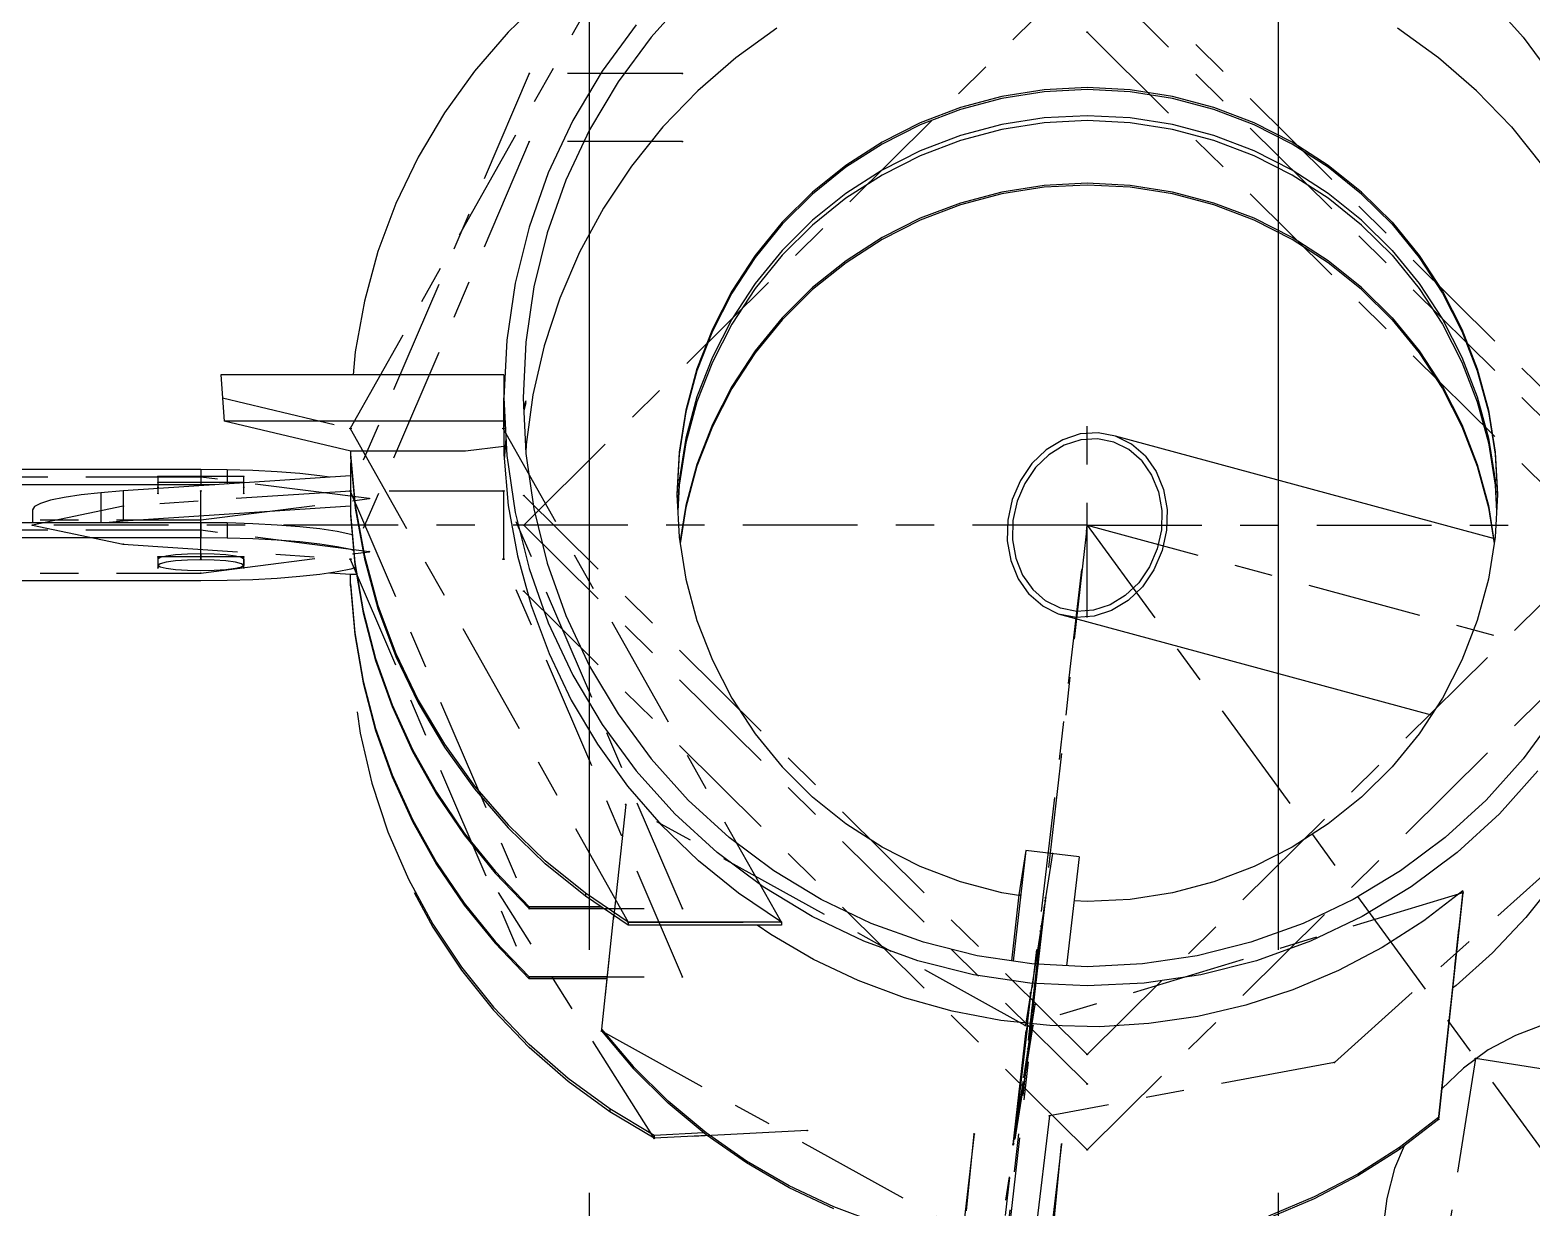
# Model space of a CAD drawing. Header units: millimetres. Extents: x 2368 to 8313, y 7493 to 11698.
# Drawn here: x 4135.97 to 4175.21, y 9139.28 to 9170.06 of the extents above; entities that cross this region are included whole.
import ezdxf

# ---------------------------------------------------------------- set-up
doc = ezdxf.new("R2010")
doc.units = ezdxf.units.MM
for name, pattern in [('CENTER', [50.8, 31.75, -6.35, 6.35, -6.35]), ('XKITLINE00', [0]), ('XKITLINE03', [6, 3, -1, 1, -1])]:
    doc.linetypes.add(name, pattern=pattern)

msp = doc.modelspace()

# ---------------------------------------------------------------- linework, layer by layer
at = {"color": 6, "linetype": 'CENTER'}
for p, q in [((4150.5882, 8739.6288), (4150.5882, 9217.681)), ((4168.5882, 8739.6288), (4168.5882, 9217.681))]:
    msp.add_line(p, q, dxfattribs=at)
at = {"color": 8, "linetype": 'XKITLINE03'}
for p, q in [((4151.5975, 9172.5403), (4144.3283, 9159.6459)), ((4163.5882, 9172.4941), (4178.3082, 9157.8938)), ((4148.8682, 9157.1224), (4163.5882, 9171.7227)), ((4163.5882, 9171.7227), (4178.3082, 9157.1224)), ((4163.5882, 9170.0002), (4178.3082, 9155.3998)), ((4149.0117, 9168.9237), (4144.3282, 9158.0131)), ((4153.0117, 9168.9237), (4149.0117, 9168.9237)), ((4149.0117, 9167.1423), (4144.3282, 9156.2317)), ((4153.0117, 9167.1423), (4149.0117, 9167.1423)), ((4140.994, 9160.447), (4144.3483, 9159.6459)), ((4148.3483, 9159.6459), (4148.3482, 9160.447)), ((4163.5882, 9154.7057), (4163.5882, 9160.447)), ((4144.3283, 9159.6459), (4151.5975, 9146.7516)), ((4155.5975, 9146.7516), (4148.3283, 9159.6459)), ((4140.4282, 9158.3766), (4126.2282, 9158.3766)), ((4141.5482, 9158.3957), (4139.3082, 9158.3957)), ((4139.3082, 9158.3957), (4139.3082, 9158.1106)), ((4144.8282, 9157.8167), (4140.4282, 9158.3766)), ((4141.5482, 9158.1106), (4141.5482, 9158.3957)), ((4144.3482, 9158.0131), (4138.3971, 9157.6191)), ((4141.5482, 9158.237), (4139.3082, 9158.237)), ((4139.3082, 9158.237), (4139.3082, 9157.9519)), ((4140.4282, 9156.2297), (4140.4282, 9158.0151)), ((4141.5482, 9157.9519), (4141.5482, 9158.237)), ((4144.3282, 9158.0131), (4149.0117, 9147.1025)), ((4148.3482, 9158.0131), (4144.3482, 9158.0131)), ((4153.0117, 9147.1025), (4148.3282, 9158.0131)), ((4148.3482, 9156.2317), (4148.3482, 9158.0131)), ((4163.5882, 9143.2934), (4148.8682, 9157.8938)), ((4178.3082, 9157.8938), (4163.5882, 9143.2934)), ((4138.3971, 9157.6191), (4136.0282, 9157.1224)), ((4140.4282, 9157.2569), (4144.8282, 9157.8167)), ((4163.5882, 9157.1224), (4057.5882, 9157.1225)), ((4126.2282, 9157.2569), (4140.4282, 9157.2569)), ((4136.0282, 9157.1224), (4138.3971, 9156.6258)), ((4163.5882, 9142.522), (4148.8682, 9157.1224)), ((4163.5882, 9157.1224), (4158.0574, 9108.1004)), ((4159.5678, 9123.1961), (4163.5882, 9157.1224)), ((4163.5882, 9157.1224), (4688.5882, 9157.1224)), ((4163.5882, 9157.1224), (4280.0879, 8997.1225)), ((4163.5882, 9157.1224), (4174.9673, 9154.0398)), ((4140.4282, 9156.988), (4126.2282, 9156.988)), ((4144.8282, 9156.4281), (4140.4282, 9156.988)), ((4138.3971, 9156.6258), (4144.3482, 9156.2317)), ((4140.4282, 9155.8682), (4144.8282, 9156.4281)), ((4141.5482, 9156.2929), (4139.3082, 9156.2929)), ((4139.3082, 9156.2929), (4139.3082, 9156.0079)), ((4141.5482, 9156.0079), (4141.5482, 9156.2929)), ((4144.3282, 9156.2317), (4149.0117, 9145.3211)), ((4153.0117, 9145.3211), (4148.3282, 9156.2317)), ((4126.2282, 9155.8683), (4140.4282, 9155.8682)), ((4163.5882, 9140.7995), (4148.8682, 9155.3998)), ((4178.3082, 9155.3998), (4163.5882, 9140.7995)), ((4151.5298, 9149.8248), (4150.8942, 9143.907)), ((4161.9718, 9144.0498), (4151.5298, 9149.8248)), ((4176.5506, 9148.9197), (4170.048, 9143.0859)), ((4162.6841, 9148.5411), (4162.5022, 9147.3842)), ((4152.2756, 9141.1028), (4148.2061, 9147.5256)), ((4173.406, 9147.5134), (4161.9718, 9144.0498)), ((4162.5022, 9147.3842), (4162.0492, 9143.4422)), ((4162.4913, 9147.3096), (4162.3868, 9146.6443)), ((4172.7705, 9141.5957), (4173.406, 9147.5134)), ((4149.0117, 9147.1025), (4153.0117, 9147.1025)), ((4151.5975, 9146.7516), (4155.5975, 9146.7516)), ((4162.3868, 9146.6443), (4161.9338, 9142.7024)), ((4162.3663, 9146.5144), (4162.115, 9144.915)), ((4149.0117, 9145.3211), (4153.0117, 9145.3211)), ((4161.6556, 9140.9379), (4162.1086, 9144.8798)), ((4162.115, 9144.915), (4161.6619, 9140.9731)), ((4162.1086, 9144.8798), (4161.979, 9144.0552)), ((4162.0492, 9143.4422), (4162.2311, 9144.5991)), ((4150.8942, 9143.907), (4161.3362, 9138.1321)), ((4162.1676, 9144.0472), (4161.4511, 9139.4887)), ((4161.4881, 9138.1343), (4162.1676, 9144.0472)), ((4161.9338, 9142.7024), (4162.0383, 9143.3676)), ((4170.048, 9143.0859), (4162.6005, 9141.6914)), ((4173.736, 9143.1855), (4172.4392, 9134.943)), ((4173.736, 9143.1855), (4172.4392, 9134.943)), ((4173.736, 9143.1855), (4172.4392, 9134.943)), ((4173.736, 9143.1855), (4172.4392, 9134.943)), ((4181.9785, 9141.8887), (4173.736, 9143.1855)), ((4181.9785, 9141.8887), (4173.736, 9143.1855)), ((4181.9785, 9141.8887), (4173.736, 9143.1855)), ((4181.9785, 9141.8887), (4173.736, 9143.1855)), ((4161.6619, 9140.9731), (4161.9133, 9142.5724)), ((4162.6005, 9141.6914), (4161.4387, 9131.9838)), ((4156.2703, 9141.306), (4152.2756, 9141.1028)), ((4160.6364, 9141.2168), (4159.8817, 9134.7795)), ((4160.4383, 9139.2092), (4160.6364, 9141.2168)), ((4162.9212, 9140.9527), (4162.1665, 9134.5154)), ((4162.7231, 9138.9451), (4162.9212, 9140.9527))]:
    msp.add_line(p, q, dxfattribs=at)
at = {"color": 8, "linetype": 'XKITLINE00'}
for p, q in [((4149.4294, 9170.94), (4148.461, 9170.0034)), ((4153.1654, 9170.9551), (4152.194, 9169.8746)), ((4174.0109, 9170.9551), (4174.9823, 9169.8746)), ((4151.8075, 9170.1944), (4150.9166, 9168.9833)), ((4155.479, 9170.1043), (4154.4104, 9169.3342)), ((4172.766, 9169.3342), (4171.6974, 9170.1043)), ((4148.461, 9170.0034), (4147.58, 9168.9854)), ((4152.194, 9169.8746), (4151.3323, 9168.7032)), ((4174.9823, 9169.8746), (4175.844, 9168.7032)), ((4154.4104, 9169.3342), (4153.4158, 9168.4723)), ((4173.7606, 9168.4723), (4172.766, 9169.3342)), ((4147.58, 9168.9854), (4146.7933, 9167.8941)), ((4150.9166, 9168.9833), (4150.1477, 9167.6899)), ((4151.3323, 9168.7032), (4150.5887, 9167.4523)), ((4162.4676, 9168.4938), (4161.3594, 9168.3197)), ((4163.5882, 9168.5521), (4162.4676, 9168.4938)), ((4163.5882, 9168.5012), (4162.4676, 9168.4429)), ((4164.7087, 9168.4938), (4163.5882, 9168.5521)), ((4164.7087, 9168.4429), (4163.5882, 9168.5012)), ((4165.817, 9168.3197), (4164.7087, 9168.4938)), ((4153.4158, 9168.4723), (4152.503, 9167.5254)), ((4161.3594, 9168.3197), (4160.2755, 9168.0317)), ((4161.3594, 9168.2688), (4160.2755, 9167.9808)), ((4162.4676, 9168.4429), (4161.3594, 9168.2688)), ((4165.817, 9168.2688), (4164.7087, 9168.4429)), ((4166.9009, 9168.0317), (4165.817, 9168.3197)), ((4166.9009, 9167.9808), (4165.817, 9168.2688)), ((4173.7606, 9168.4723), (4174.6734, 9167.5254)), ((4146.7933, 9167.8941), (4146.1072, 9166.7379)), ((4160.2755, 9168.0317), (4159.228, 9167.6328)), ((4160.2755, 9167.9808), (4159.228, 9167.5819)), ((4162.4677, 9167.7606), (4161.3594, 9167.5865)), ((4163.5882, 9167.8189), (4162.4677, 9167.7606)), ((4164.7087, 9167.7606), (4163.5882, 9167.8189)), ((4165.817, 9167.5865), (4164.7087, 9167.7606)), ((4167.9484, 9167.6328), (4166.9009, 9168.0317)), ((4167.9484, 9167.5819), (4166.9009, 9167.9808)), ((4150.1477, 9167.6899), (4149.5083, 9166.3269)), ((4150.5887, 9167.4523), (4149.9702, 9166.134)), ((4152.503, 9167.5254), (4151.6795, 9166.5011)), ((4159.228, 9167.6328), (4158.2282, 9167.1276)), ((4159.228, 9167.5819), (4158.2282, 9167.0767)), ((4161.3594, 9167.5865), (4160.2755, 9167.2985)), ((4161.3594, 9167.4593), (4160.2755, 9167.1712)), ((4162.4677, 9167.6334), (4161.3594, 9167.4593)), ((4163.5882, 9167.6916), (4162.4677, 9167.6334)), ((4164.7087, 9167.6334), (4163.5882, 9167.6916)), ((4165.817, 9167.4593), (4164.7087, 9167.6334)), ((4166.9009, 9167.2985), (4165.817, 9167.5865)), ((4166.9009, 9167.1712), (4165.817, 9167.4593)), ((4168.9482, 9167.1276), (4167.9484, 9167.6328)), ((4168.9482, 9167.0767), (4167.9484, 9167.5819)), ((4174.6734, 9167.5254), (4175.4969, 9166.5011)), ((4158.2282, 9167.1276), (4157.2871, 9166.5214)), ((4158.2282, 9167.0767), (4157.2871, 9166.4705)), ((4160.2755, 9167.2985), (4159.228, 9166.8996)), ((4160.2755, 9167.1712), (4159.228, 9166.7724)), ((4167.9484, 9166.8996), (4166.9009, 9167.2985)), ((4167.9484, 9166.7724), (4166.9009, 9167.1712)), ((4169.8893, 9166.5214), (4168.9482, 9167.1276)), ((4169.8893, 9166.4705), (4168.9482, 9167.0767)), ((4146.1072, 9166.7379), (4145.527, 9165.5261)), ((4157.2871, 9166.5214), (4156.4151, 9165.821)), ((4159.228, 9166.8996), (4158.2282, 9166.3943)), ((4159.228, 9166.7724), (4158.2282, 9166.2671)), ((4168.9482, 9166.3943), (4167.9484, 9166.8996)), ((4168.9482, 9166.2671), (4167.9484, 9166.7724)), ((4170.7613, 9165.821), (4169.8893, 9166.5214)), ((4149.5083, 9166.3269), (4149.0044, 9164.9072)), ((4149.9702, 9166.134), (4149.4829, 9164.7608)), ((4151.6795, 9166.5011), (4150.9518, 9165.4077)), ((4157.2871, 9166.4705), (4156.4151, 9165.7701)), ((4158.2282, 9166.3943), (4157.2871, 9165.7882)), ((4158.2282, 9166.2671), (4157.2871, 9165.6609)), ((4169.8893, 9165.7882), (4168.9482, 9166.3943)), ((4169.8893, 9165.6609), (4168.9482, 9166.2671)), ((4170.7613, 9165.7701), (4169.8893, 9166.4705)), ((4156.4151, 9165.821), (4155.6217, 9165.034)), ((4156.4151, 9165.7701), (4155.6217, 9164.9831)), ((4157.2871, 9165.7882), (4156.4151, 9165.0878)), ((4161.3594, 9165.8258), (4160.2755, 9165.5377)), ((4161.3594, 9165.7749), (4160.2755, 9165.4868)), ((4162.4677, 9165.9999), (4161.3594, 9165.8258)), ((4162.4677, 9165.949), (4161.3594, 9165.7749)), ((4163.5882, 9166.0581), (4162.4677, 9165.9999)), ((4163.5882, 9166.0072), (4162.4677, 9165.949)), ((4164.7088, 9165.9999), (4163.5882, 9166.0581)), ((4164.7088, 9165.949), (4163.5882, 9166.0072)), ((4165.817, 9165.8258), (4164.7088, 9165.9999)), ((4165.817, 9165.7749), (4164.7088, 9165.949)), ((4166.9009, 9165.5377), (4165.817, 9165.8258)), ((4166.9009, 9165.4868), (4165.817, 9165.7749)), ((4170.7613, 9165.0878), (4169.8893, 9165.7882)), ((4171.5547, 9165.034), (4170.7613, 9165.821)), ((4171.5547, 9164.9831), (4170.7613, 9165.7701)), ((4145.527, 9165.5261), (4145.0572, 9164.268)), ((4150.9518, 9165.4077), (4150.3259, 9164.2541)), ((4157.2871, 9165.6609), (4156.4151, 9164.9605)), ((4160.2755, 9165.5377), (4159.228, 9165.1389)), ((4160.2755, 9165.4868), (4159.228, 9165.088)), ((4167.9484, 9165.1389), (4166.9009, 9165.5377)), ((4167.9484, 9165.088), (4166.9009, 9165.4868)), ((4170.7613, 9164.9605), (4169.8893, 9165.6609)), ((4155.6217, 9165.034), (4154.9155, 9164.1691)), ((4155.6217, 9164.9831), (4154.9155, 9164.1182)), ((4156.4151, 9165.0878), (4155.6217, 9164.3008)), ((4156.4151, 9164.9605), (4155.6217, 9164.1735)), ((4159.228, 9165.1389), (4158.2282, 9164.6336)), ((4159.228, 9165.088), (4158.2282, 9164.5827)), ((4168.9482, 9164.6336), (4167.9484, 9165.1389)), ((4168.9482, 9164.5827), (4167.9484, 9165.088)), ((4171.5547, 9164.3008), (4170.7613, 9165.0878)), ((4171.5547, 9164.1735), (4170.7613, 9164.9605)), ((4171.5547, 9165.034), (4172.2609, 9164.1691)), ((4171.5547, 9164.9831), (4172.2609, 9164.1182)), ((4149.0044, 9164.9072), (4148.641, 9163.4445)), ((4149.4829, 9164.7608), (4149.1314, 9163.3462)), ((4158.2282, 9164.6336), (4157.2872, 9164.0274)), ((4158.2282, 9164.5827), (4157.2872, 9163.9765)), ((4169.8893, 9164.0274), (4168.9482, 9164.6336)), ((4169.8893, 9163.9765), (4168.9482, 9164.5827)), ((4145.0572, 9164.268), (4144.7017, 9162.9736)), ((4150.3259, 9164.2541), (4149.8068, 9163.0494)), ((4154.9155, 9164.1691), (4154.3044, 9163.2357)), ((4155.6217, 9164.3008), (4154.9155, 9163.4358)), ((4155.6217, 9164.1735), (4154.9155, 9163.3086)), ((4171.5547, 9164.3008), (4172.2609, 9163.4358)), ((4171.5547, 9164.1735), (4172.2609, 9163.3086)), ((4172.2609, 9164.1691), (4172.872, 9163.2357)), ((4154.9155, 9164.1182), (4154.3044, 9163.1848)), ((4157.2872, 9164.0274), (4156.4151, 9163.327)), ((4157.2872, 9163.9765), (4156.4151, 9163.2761)), ((4170.7613, 9163.327), (4169.8893, 9164.0274)), ((4170.7613, 9163.2761), (4169.8893, 9163.9765)), ((4172.2609, 9164.1182), (4172.872, 9163.1848)), ((4148.641, 9163.4445), (4148.4216, 9161.953)), ((4154.9155, 9163.4358), (4154.3044, 9162.5024)), ((4172.2609, 9163.4358), (4172.872, 9162.5024)), ((4149.1314, 9163.3462), (4148.9192, 9161.9036)), ((4149.8068, 9163.0494), (4149.3987, 9161.8035)), ((4154.3044, 9163.2357), (4153.795, 9162.244)), ((4154.3044, 9163.1848), (4153.795, 9162.1931)), ((4154.9155, 9163.3086), (4154.3044, 9162.3752)), ((4156.4151, 9163.327), (4155.6217, 9162.5401)), ((4156.4151, 9163.2761), (4155.6217, 9162.4892)), ((4171.5547, 9162.5401), (4170.7613, 9163.327)), ((4171.5547, 9162.4892), (4170.7613, 9163.2761)), ((4172.2609, 9163.3086), (4172.872, 9162.3752)), ((4172.872, 9163.2357), (4173.3814, 9162.244)), ((4172.872, 9163.1848), (4173.3814, 9162.1931)), ((4144.7017, 9162.9736), (4144.4631, 9161.653)), ((4153.795, 9162.244), (4153.3929, 9161.205)), ((4154.3044, 9162.5024), (4153.795, 9161.5108)), ((4154.3044, 9162.3752), (4153.795, 9161.3835)), ((4155.6217, 9162.5401), (4154.9155, 9161.6751)), ((4155.6217, 9162.4892), (4154.9155, 9161.6242)), ((4171.5547, 9162.5401), (4172.2609, 9161.6751)), ((4171.5547, 9162.4892), (4172.2609, 9161.6242)), ((4172.872, 9162.5024), (4173.3814, 9161.5108)), ((4172.872, 9162.3752), (4173.3814, 9161.3835)), ((4173.3814, 9162.244), (4173.7835, 9161.205)), ((4148.4216, 9161.953), (4148.3482, 9160.447)), ((4148.9192, 9161.9036), (4148.8482, 9160.447)), ((4153.795, 9162.1931), (4153.3929, 9161.1541)), ((4173.3814, 9162.1931), (4173.7835, 9161.1541)), ((4144.4631, 9161.653), (4144.4092, 9161.0519)), ((4149.3987, 9161.8035), (4149.1047, 9160.5262)), ((4153.795, 9161.5108), (4153.3929, 9160.4717)), ((4154.9155, 9161.6751), (4154.3044, 9160.7417)), ((4154.9155, 9161.6242), (4154.3044, 9160.6908)), ((4172.2609, 9161.6751), (4172.872, 9160.7417)), ((4172.2609, 9161.6242), (4172.872, 9160.6908)), ((4173.3814, 9161.5108), (4173.7835, 9160.4717)), ((4140.953, 9161.0519), (4141.035, 9159.8421)), ((4148.3482, 9161.0519), (4140.953, 9161.0519)), ((4148.3482, 9161.0519), (4148.3482, 9159.8421)), ((4153.3929, 9161.205), (4153.1024, 9160.1299)), ((4153.3929, 9161.1541), (4153.1024, 9160.079)), ((4153.795, 9161.3835), (4153.3929, 9160.3445)), ((4173.3814, 9161.3835), (4173.7835, 9160.3445)), ((4173.7835, 9161.205), (4174.0739, 9160.1299)), ((4173.7835, 9161.1541), (4174.0739, 9160.079)), ((4154.3044, 9160.7417), (4153.795, 9159.7501)), ((4154.3044, 9160.6908), (4153.795, 9159.6992)), ((4172.872, 9160.7417), (4173.3814, 9159.7501)), ((4172.872, 9160.6908), (4173.3814, 9159.6992)), ((4148.3482, 9160.447), (4148.4216, 9158.941)), ((4148.3506, 9160.3979), (4148.3482, 9160.372)), ((4148.353, 9160.3484), (4148.3482, 9160.2956)), ((4148.8482, 9160.447), (4148.9192, 9158.9904)), ((4148.9192, 9160.3678), (4148.8626, 9160.1517)), ((4148.9192, 9160.3169), (4148.8647, 9160.1088)), ((4149.1047, 9160.5262), (4148.9275, 9159.228)), ((4153.3929, 9160.4717), (4153.1025, 9159.3967)), ((4153.3929, 9160.3445), (4153.1025, 9159.2695)), ((4173.7835, 9160.4717), (4174.0739, 9159.3967)), ((4173.7835, 9160.3445), (4174.0739, 9159.2695)), ((4153.1024, 9160.1299), (4152.9269, 9159.0307)), ((4153.1024, 9160.079), (4152.9269, 9158.9798)), ((4174.0739, 9160.1299), (4174.2495, 9159.0307)), ((4174.0739, 9160.079), (4174.2495, 9158.9798)), ((4144.3483, 9159.0508), (4141.035, 9159.8421)), ((4148.3482, 9159.8421), (4141.035, 9159.8421)), ((4148.3482, 9159.8421), (4148.3483, 9159.178)), ((4153.795, 9159.7501), (4153.3929, 9158.711)), ((4153.795, 9159.6992), (4153.3929, 9158.6601)), ((4163.4089, 9159.5043), (4162.9487, 9159.354)), ((4163.878, 9159.5351), (4163.4089, 9159.5043)), ((4164.3327, 9159.445), (4163.878, 9159.5351)), ((4173.3814, 9159.7501), (4173.7835, 9158.711)), ((4173.3814, 9159.6992), (4173.7835, 9158.6601)), ((4148.3483, 9159.178), (4147.3483, 9159.0508)), ((4148.3433, 9159.1774), (4148.3433, 9158.9751)), ((4148.3482, 9159.178), (4148.3482, 9158.9205)), ((4148.4, 9159.3836), (4148.3544, 9158.8512)), ((4148.4016, 9159.3511), (4148.3566, 9158.8263)), ((4148.9275, 9159.228), (4148.9179, 9159.0165)), ((4153.1025, 9159.3967), (4152.9269, 9158.2974)), ((4153.1025, 9159.2695), (4152.9269, 9158.1702)), ((4162.5206, 9159.0918), (4162.146, 9158.7308)), ((4162.9487, 9159.354), (4162.5206, 9159.0918)), ((4162.9906, 9159.2076), (4162.5906, 9158.9626)), ((4163.4206, 9159.3481), (4162.9906, 9159.2076)), ((4163.859, 9159.3769), (4163.4206, 9159.3481)), ((4164.2838, 9159.2927), (4163.859, 9159.3769)), ((4164.6738, 9159.0996), (4164.2838, 9159.2927)), ((4174.204, 9156.7708), (4164.3327, 9159.445)), ((4164.7499, 9159.2384), (4164.3327, 9159.445)), ((4165.0093, 9158.8074), (4164.6738, 9159.0996)), ((4165.109, 9158.9257), (4164.7499, 9159.2384)), ((4174.0739, 9159.3967), (4174.2495, 9158.2974)), ((4174.0739, 9159.2695), (4174.2495, 9158.1702)), ((4144.3511, 9158.8122), (4144.3419, 9158.7051)), ((4144.3419, 9158.7051), (4144.3419, 9157.4229)), ((4144.3433, 9159.052), (4144.3433, 9158.9751)), ((4144.3433, 9158.9751), (4144.3433, 9158.8988)), ((4144.3433, 9158.9751), (4144.4631, 9157.6388)), ((4144.3433, 9158.8988), (4144.4631, 9157.5625)), ((4147.3483, 9159.0508), (4144.3483, 9159.0508)), ((4148.3433, 9158.9751), (4148.4631, 9157.6388)), ((4148.4216, 9158.941), (4148.641, 9157.4494)), ((4148.9192, 9158.9904), (4149.1314, 9157.5478)), ((4152.9269, 9159.0307), (4152.8682, 9157.9192)), ((4152.9269, 9158.9798), (4152.8695, 9157.8938)), ((4153.3929, 9158.711), (4153.1025, 9157.636)), ((4162.146, 9158.7308), (4161.8438, 9158.2892)), ((4162.5906, 9158.9626), (4162.2406, 9158.6253)), ((4165.0093, 9158.8074), (4165.2735, 9158.4308)), ((4165.109, 9158.9257), (4165.3918, 9158.5226)), ((4173.7835, 9158.711), (4174.074, 9157.636)), ((4174.2495, 9159.0307), (4174.3082, 9157.9192)), ((4174.2495, 9158.9798), (4174.3068, 9157.8938)), ((4140.4282, 9158.575), (4134.2282, 9158.575)), ((4144.3419, 9158.4094), (4138.3971, 9158.0158)), ((4140.4282, 9158.575), (4140.4282, 9158.1782)), ((4141.1165, 9158.5681), (4140.4282, 9158.575)), ((4141.1165, 9158.5681), (4141.1165, 9158.1959)), ((4141.7879, 9158.5476), (4141.1165, 9158.5681)), ((4142.4258, 9158.5139), (4141.7879, 9158.5476)), ((4143.0145, 9158.468), (4142.4258, 9158.5139)), ((4143.5395, 9158.411), (4143.0145, 9158.468)), ((4143.7935, 9158.3731), (4143.5395, 9158.411)), ((4152.9269, 9158.2974), (4152.8876, 9157.5526)), ((4152.9269, 9158.2974), (4152.9269, 9158.1702)), ((4153.3929, 9158.6601), (4153.1025, 9157.5851)), ((4161.8438, 9158.2892), (4161.629, 9157.7891)), ((4162.2406, 9158.6253), (4161.9582, 9158.2127)), ((4165.2735, 9158.4308), (4165.4532, 9157.9885)), ((4165.3918, 9158.5226), (4165.5841, 9158.0492)), ((4173.7835, 9158.6601), (4174.074, 9157.5851)), ((4174.2495, 9158.2974), (4174.2495, 9158.1702)), ((4174.2495, 9158.2974), (4174.2888, 9157.5527)), ((4140.4282, 9158.1782), (4126.2282, 9158.1782)), ((4137.2979, 9157.9126), (4136.8559, 9157.846)), ((4137.8158, 9157.9697), (4137.2979, 9157.9126)), ((4138.3971, 9158.0158), (4137.8158, 9157.9697)), ((4137.8158, 9157.9697), (4137.8158, 9157.1864)), ((4138.3971, 9158.0158), (4138.3971, 9157.2223)), ((4140.7945, 9158.1746), (4140.4282, 9158.1782)), ((4152.8682, 9157.9192), (4152.9269, 9156.8078)), ((4152.9269, 9158.1702), (4152.8909, 9157.4889)), ((4161.9582, 9158.2127), (4161.7575, 9157.7454)), ((4165.4532, 9157.9885), (4165.5394, 9157.5027)), ((4165.5841, 9158.0492), (4165.6764, 9157.5294)), ((4174.2495, 9158.1702), (4174.2855, 9157.4891)), ((4174.3082, 9157.9192), (4174.2495, 9156.8078)), ((4136.0815, 9157.6061), (4136.0282, 9157.5192)), ((4136.0282, 9157.5192), (4136.0282, 9157.1864)), ((4136.2402, 9157.6909), (4136.0815, 9157.6061)), ((4136.5004, 9157.7715), (4136.2402, 9157.6909)), ((4136.8559, 9157.846), (4136.5004, 9157.7715)), ((4144.3419, 9157.6159), (4138.3971, 9157.2223)), ((4144.4631, 9157.6388), (4144.7017, 9156.3183)), ((4144.4631, 9157.5625), (4144.7017, 9156.2419)), ((4148.4631, 9157.6388), (4148.7017, 9156.3183)), ((4149.1314, 9157.5478), (4149.4829, 9156.1331)), ((4153.1025, 9157.636), (4152.9486, 9156.6722)), ((4153.1025, 9157.5851), (4152.9526, 9156.6467)), ((4161.629, 9157.7891), (4161.5124, 9157.2556)), ((4161.7575, 9157.7454), (4161.6486, 9157.2468)), ((4165.5394, 9157.5027), (4165.5278, 9156.9979)), ((4165.6764, 9157.5294), (4165.6639, 9156.9892)), ((4174.074, 9157.636), (4174.2278, 9156.6723)), ((4174.074, 9157.5851), (4174.2238, 9156.6469)), ((4140.4282, 9157.1863), (4126.2282, 9157.1864)), ((4138.3971, 9157.2223), (4137.944, 9157.1864)), ((4140.4282, 9157.1863), (4140.4282, 9156.7896)), ((4141.1165, 9157.1795), (4140.4282, 9157.1863)), ((4141.1165, 9157.1795), (4141.1165, 9156.7827)), ((4141.7879, 9157.1589), (4141.1165, 9157.1795)), ((4142.4258, 9157.1253), (4141.7879, 9157.1589)), ((4143.0144, 9157.0794), (4142.4258, 9157.1253)), ((4144.3419, 9157.4229), (4144.3419, 9157.372)), ((4144.3419, 9157.4229), (4144.4513, 9156.1453)), ((4144.3419, 9157.372), (4144.4513, 9156.0944)), ((4148.641, 9157.4494), (4149.0044, 9155.9868)), ((4161.5124, 9157.2556), (4161.5, 9156.7153)), ((4161.6486, 9157.2468), (4161.6369, 9156.742)), ((4140.4282, 9156.7896), (4134.2282, 9156.7896)), ((4141.1165, 9156.7827), (4140.4282, 9156.7896)), ((4141.7879, 9156.7622), (4141.1165, 9156.7827)), ((4142.4258, 9156.7286), (4141.7879, 9156.7622)), ((4143.0144, 9156.6827), (4142.4258, 9156.7286)), ((4143.5395, 9157.0224), (4143.0144, 9157.0794)), ((4143.9879, 9156.9556), (4143.5395, 9157.0224)), ((4144.3486, 9156.8807), (4143.9879, 9156.9556)), ((4144.3849, 9156.8695), (4144.3486, 9156.8807)), ((4152.9269, 9156.8078), (4153.1024, 9155.7085)), ((4161.5, 9156.7153), (4161.5923, 9156.1955)), ((4161.6369, 9156.742), (4161.7231, 9156.2563)), ((4165.5278, 9156.9979), (4165.4189, 9156.4994)), ((4165.6639, 9156.9892), (4165.5474, 9156.4557)), ((4174.2495, 9156.8078), (4174.0739, 9155.7085)), ((4139.5221, 9156.3135), (4139.363, 9156.2738)), ((4139.7699, 9156.345), (4139.5221, 9156.3135)), ((4140.0821, 9156.3653), (4139.7699, 9156.345)), ((4140.4282, 9156.3722), (4140.0821, 9156.3653)), ((4140.7743, 9156.3653), (4140.4282, 9156.3722)), ((4140.4282, 9156.3722), (4140.4282, 9156.2135)), ((4141.0865, 9156.345), (4140.7743, 9156.3653)), ((4141.3343, 9156.3135), (4141.0865, 9156.345)), ((4141.4934, 9156.2738), (4141.3343, 9156.3135)), ((4143.5395, 9156.6256), (4143.0144, 9156.6827)), ((4143.9879, 9156.5588), (4143.5395, 9156.6256)), ((4144.3486, 9156.4839), (4143.9879, 9156.5588)), ((4144.4198, 9156.462), (4144.3486, 9156.4839)), ((4144.7017, 9156.3183), (4145.0573, 9155.0239)), ((4148.7017, 9156.3183), (4149.0573, 9155.0239)), ((4165.4189, 9156.4994), (4165.2182, 9156.0321)), ((4165.5474, 9156.4557), (4165.3326, 9155.9555)), ((4139.363, 9156.2738), (4139.3082, 9156.2297)), ((4139.3082, 9156.2297), (4139.3082, 9156.071)), ((4139.363, 9156.1151), (4139.3082, 9156.071)), ((4139.363, 9156.027), (4139.3082, 9156.071)), ((4139.5221, 9156.1548), (4139.363, 9156.1151)), ((4139.5221, 9155.9873), (4139.363, 9156.027)), ((4139.7699, 9156.1863), (4139.5221, 9156.1548)), ((4139.7699, 9155.9557), (4139.5221, 9155.9873)), ((4140.0821, 9156.2066), (4139.7699, 9156.1863)), ((4140.0821, 9155.9355), (4139.7699, 9155.9557)), ((4140.4282, 9156.2135), (4140.0821, 9156.2066)), ((4140.4282, 9155.9285), (4140.0821, 9155.9355)), ((4140.7743, 9156.2066), (4140.4282, 9156.2135)), ((4140.7743, 9155.9355), (4140.4282, 9155.9285)), ((4141.0865, 9156.1863), (4140.7743, 9156.2066)), ((4141.0865, 9155.9557), (4140.7743, 9155.9355)), ((4141.3343, 9156.1548), (4141.0865, 9156.1863)), ((4141.3343, 9155.9873), (4141.0865, 9155.9557)), ((4141.4934, 9156.1151), (4141.3343, 9156.1548)), ((4141.4934, 9156.027), (4141.3343, 9155.9873)), ((4141.5482, 9156.2297), (4141.4934, 9156.2738)), ((4141.5482, 9156.071), (4141.4934, 9156.1151)), ((4141.5482, 9156.071), (4141.4934, 9156.027)), ((4141.5482, 9156.2297), (4141.5482, 9156.071)), ((4144.3486, 9155.9756), (4143.9879, 9155.9006)), ((4144.4656, 9156.0115), (4144.3486, 9155.9756)), ((4144.4513, 9156.1453), (4144.6693, 9154.8814)), ((4144.4513, 9156.0944), (4144.6693, 9154.8305)), ((4144.7017, 9156.2419), (4145.0573, 9154.9475)), ((4149.0044, 9155.9868), (4149.5083, 9154.5671)), ((4149.4829, 9156.1331), (4149.9702, 9154.76)), ((4161.5923, 9156.1955), (4161.7846, 9155.7222)), ((4161.7231, 9156.2563), (4161.9029, 9155.814)), ((4165.2182, 9156.0321), (4164.9358, 9155.6194)), ((4165.3326, 9155.9555), (4165.0304, 9155.5139)), ((4140.4282, 9155.6699), (4134.5282, 9155.6699)), ((4141.1165, 9155.6768), (4140.4282, 9155.6699)), ((4141.7879, 9155.6973), (4141.1165, 9155.6768)), ((4142.4258, 9155.7309), (4141.7879, 9155.6973)), ((4143.0145, 9155.7768), (4142.4258, 9155.7309)), ((4143.5395, 9155.8338), (4143.0145, 9155.7768)), ((4143.9879, 9155.9006), (4143.5395, 9155.8338)), ((4144.3482, 9155.835), (4143.7935, 9155.8717)), ((4144.3419, 9155.5397), (4144.3419, 9155.8354)), ((4144.3419, 9155.5906), (4144.4513, 9154.313)), ((4144.3419, 9155.5397), (4144.4513, 9154.2621)), ((4144.4961, 9155.835), (4144.3482, 9155.835)), ((4153.1024, 9155.7085), (4153.3929, 9154.6335)), ((4161.7846, 9155.7222), (4162.0674, 9155.3191)), ((4161.9029, 9155.814), (4162.1671, 9155.4373)), ((4164.9358, 9155.6194), (4164.5858, 9155.2821)), ((4174.0739, 9155.7085), (4173.7835, 9154.6335)), ((4162.4264, 9155.0064), (4162.0674, 9155.3191)), ((4162.5026, 9155.1451), (4162.1671, 9155.4373)), ((4162.8925, 9154.9521), (4162.5026, 9155.1451)), ((4164.5858, 9155.2821), (4164.1857, 9155.0371)), ((4164.6558, 9155.153), (4164.2277, 9154.8908)), ((4165.0304, 9155.5139), (4164.6558, 9155.153)), ((4144.6693, 9154.8814), (4144.9945, 9153.6404)), ((4144.6693, 9154.8305), (4144.9945, 9153.5895)), ((4145.0573, 9155.0239), (4145.527, 9153.7658)), ((4145.0573, 9154.9475), (4145.527, 9153.6894)), ((4149.0573, 9155.0239), (4149.527, 9153.7658)), ((4149.9702, 9154.76), (4150.5887, 9153.4416)), ((4162.8437, 9154.7998), (4162.4264, 9155.0064)), ((4172.583, 9152.1614), (4162.8437, 9154.7998)), ((4163.2984, 9154.7096), (4162.8437, 9154.7998)), ((4163.3174, 9154.8678), (4162.8925, 9154.9521)), ((4163.7558, 9154.8967), (4163.3174, 9154.8678)), ((4164.1857, 9155.0371), (4163.7558, 9154.8967)), ((4164.2277, 9154.8908), (4163.7675, 9154.7405)), ((4149.5083, 9154.5671), (4150.1477, 9153.204)), ((4153.3929, 9154.6335), (4153.795, 9153.5944)), ((4163.7675, 9154.7405), (4163.2984, 9154.7096)), ((4173.7835, 9154.6335), (4173.3814, 9153.5944)), ((4144.4513, 9154.313), (4144.6694, 9153.0491)), ((4144.4513, 9154.2621), (4144.6694, 9152.9982)), ((4144.9945, 9153.6404), (4145.4243, 9152.4312)), ((4144.9945, 9153.5895), (4145.4243, 9152.3803)), ((4145.527, 9153.7658), (4146.1072, 9152.5539)), ((4145.527, 9153.6894), (4146.1072, 9152.4776)), ((4149.527, 9153.7658), (4150.1072, 9152.5539)), ((4153.795, 9153.5944), (4154.3044, 9152.6028)), ((4173.3814, 9153.5944), (4172.872, 9152.6028)), ((4150.1477, 9153.204), (4150.9166, 9151.9107)), ((4150.5887, 9153.4416), (4151.3323, 9152.1908)), ((4144.6694, 9153.0491), (4144.9945, 9151.8081)), ((4144.6694, 9152.9982), (4144.9945, 9151.7572)), ((4145.4243, 9152.4312), (4145.9558, 9151.2623)), ((4146.1072, 9152.5539), (4146.7934, 9151.3978)), ((4146.1072, 9152.4776), (4146.7934, 9151.3214)), ((4150.1072, 9152.5539), (4150.7934, 9151.3978)), ((4154.3044, 9152.6028), (4154.9155, 9151.6694)), ((4172.872, 9152.6028), (4172.2609, 9151.6694)), ((4144.5103, 9152.241), (4144.5885, 9151.6898)), ((4145.4243, 9152.3803), (4145.9558, 9151.2114)), ((4151.3323, 9152.1908), (4152.194, 9151.0194)), ((4175.844, 9152.1908), (4174.9823, 9151.0194)), ((4144.5885, 9151.6898), (4144.895, 9150.3831)), ((4144.9945, 9151.8081), (4145.4243, 9150.5989)), ((4144.9945, 9151.7572), (4145.4243, 9150.548)), ((4150.9166, 9151.9107), (4151.8075, 9150.6996)), ((4154.9155, 9151.6694), (4155.6217, 9150.8044)), ((4172.2609, 9151.6694), (4171.5547, 9150.8044)), ((4145.9558, 9151.2623), (4146.5851, 9150.1423)), ((4145.9558, 9151.2114), (4146.5851, 9150.0914)), ((4146.7934, 9151.3978), (4147.58, 9150.3064)), ((4146.7934, 9151.3214), (4147.58, 9150.2301)), ((4150.7934, 9151.3978), (4151.58, 9150.3064)), ((4152.194, 9151.0194), (4153.1654, 9149.9388)), ((4174.9823, 9151.0194), (4174.0109, 9149.9388)), ((4145.4243, 9150.5989), (4145.9558, 9149.43)), ((4145.4243, 9150.548), (4145.9558, 9149.3791)), ((4151.8075, 9150.6996), (4152.8119, 9149.5824)), ((4156.4151, 9150.0175), (4155.6217, 9150.8044)), ((4171.5547, 9150.8044), (4170.7613, 9150.0175)), ((4175.3689, 9150.6996), (4174.3645, 9149.5824)), ((4144.895, 9150.3831), (4145.3169, 9149.1085)), ((4146.5851, 9150.1423), (4147.3078, 9149.0791)), ((4146.5851, 9150.0914), (4147.3078, 9149.0282)), ((4147.58, 9150.3064), (4148.461, 9149.2884)), ((4147.58, 9150.2301), (4148.461, 9149.2121)), ((4151.58, 9150.3064), (4152.461, 9149.2885)), ((4154.2372, 9148.9594), (4153.1654, 9149.9388)), ((4157.2871, 9149.3171), (4156.4151, 9150.0175)), ((4170.7613, 9150.0175), (4169.8892, 9149.3171)), ((4174.0109, 9149.9388), (4172.9391, 9148.9594)), ((4145.9558, 9149.43), (4146.5852, 9148.31)), ((4145.9558, 9149.3791), (4146.5852, 9148.2591)), ((4149.4295, 9148.3519), (4148.461, 9149.2884)), ((4153.4295, 9148.3519), (4152.461, 9149.2885)), ((4153.92, 9148.5698), (4152.8119, 9149.5824)), ((4158.2282, 9148.7109), (4157.2871, 9149.3171)), ((4169.8892, 9149.3171), (4168.9482, 9148.7109)), ((4174.3645, 9149.5824), (4173.2563, 9148.5698)), ((4145.3169, 9149.1085), (4145.851, 9147.8759)), ((4147.3078, 9149.0791), (4148.1186, 9148.0804)), ((4147.3078, 9149.0282), (4148.1186, 9148.0295)), ((4149.4295, 9148.2755), (4148.461, 9149.2121)), ((4155.3991, 9148.0907), (4154.2372, 9148.9594)), ((4172.9391, 9148.9594), (4171.7773, 9148.0907)), ((4155.1213, 9147.6715), (4153.92, 9148.5698)), ((4159.228, 9148.2056), (4158.2282, 9148.7109)), ((4161.9887, 9148.6215), (4161.6565, 9145.7306)), ((4161.9887, 9148.6215), (4161.8069, 9147.4646)), ((4163.3794, 9148.4607), (4161.9887, 9148.6215)), ((4168.9482, 9148.7109), (4167.9484, 9148.2056)), ((4173.2563, 9148.5698), (4172.0551, 9147.6715)), ((4146.5852, 9148.31), (4147.3078, 9147.2468)), ((4146.5852, 9148.2591), (4147.3078, 9147.1959)), ((4148.1186, 9148.0804), (4148.1186, 9148.0295)), ((4148.1186, 9148.0804), (4149.0117, 9147.1534)), ((4150.4777, 9147.504), (4149.4295, 9148.3519)), ((4150.4777, 9147.4277), (4149.4295, 9148.2755)), ((4154.4777, 9147.504), (4153.4295, 9148.3519)), ((4156.6398, 9147.3409), (4155.3991, 9148.0907)), ((4160.2755, 9147.8068), (4159.228, 9148.2056)), ((4163.3794, 9148.4607), (4163.0521, 9145.6127)), ((4167.9484, 9148.2056), (4166.9009, 9147.8068)), ((4171.7773, 9148.0907), (4170.5366, 9147.3409)), ((4145.851, 9147.8759), (4146.493, 9146.6951)), ((4148.1186, 9148.0295), (4149.0117, 9147.1025)), ((4161.3594, 9147.5187), (4160.2755, 9147.8068)), ((4166.9009, 9147.8068), (4165.817, 9147.5187)), ((4175.8453, 9147.863), (4175.0537, 9146.8693)), ((4145.9999, 9147.5256), (4146.493, 9146.6187)), ((4150.4777, 9147.504), (4150.4777, 9147.4277)), ((4151.5975, 9146.7516), (4150.4777, 9147.504)), ((4151.5975, 9146.6753), (4150.4777, 9147.4277)), ((4155.5975, 9146.7516), (4154.4777, 9147.504)), ((4156.4041, 9146.8964), (4155.1213, 9147.6715)), ((4157.9474, 9146.7174), (4156.6398, 9147.3409)), ((4161.8531, 9147.4412), (4161.3594, 9147.5187)), ((4161.8069, 9147.4646), (4161.6084, 9145.7377)), ((4161.8551, 9147.459), (4161.8069, 9147.4646)), ((4163.5882, 9147.2864), (4163.2465, 9147.3041)), ((4164.7087, 9147.3446), (4163.5882, 9147.2864)), ((4165.817, 9147.5187), (4164.7087, 9147.3446)), ((4170.5366, 9147.3409), (4169.2289, 9146.7174)), ((4172.0551, 9147.6715), (4170.7723, 9146.8964)), ((4173.406, 9147.5643), (4172.382, 9146.7817)), ((4173.406, 9147.5643), (4172.7705, 9141.6466)), ((4173.406, 9147.5134), (4172.7705, 9141.5957)), ((4173.406, 9147.5643), (4173.406, 9147.5134)), ((4147.3078, 9147.2468), (4148.1186, 9146.2482)), ((4147.3078, 9147.1959), (4148.1186, 9146.1973)), ((4149.0117, 9147.1534), (4149.0117, 9147.1025)), ((4150.8859, 9147.1534), (4149.0117, 9147.1534)), ((4150.9617, 9147.1025), (4149.0117, 9147.1025)), ((4151.2137, 9146.9331), (4150.8942, 9143.9579)), ((4157.7561, 9146.2517), (4156.4041, 9146.8964)), ((4170.7723, 9146.8964), (4169.4203, 9146.2517)), ((4146.493, 9146.6951), (4147.2379, 9145.5753)), ((4146.493, 9146.6187), (4147.2379, 9145.4989)), ((4151.5975, 9146.7516), (4151.5975, 9146.6753)), ((4155.5975, 9146.7516), (4151.5975, 9146.7516)), ((4155.5975, 9146.6753), (4151.5975, 9146.6753)), ((4155.3253, 9146.4265), (4154.97, 9146.6753)), ((4155.5975, 9146.7516), (4155.5975, 9146.6753)), ((4159.3094, 9146.2261), (4157.9474, 9146.7174)), ((4169.2289, 9146.7174), (4167.867, 9146.2261)), ((4172.382, 9146.7817), (4171.2949, 9146.0878)), ((4175.0537, 9146.8693), (4174.1816, 9145.9455)), ((4148.1186, 9146.2482), (4148.1186, 9146.1973)), ((4148.1186, 9146.2482), (4149.0117, 9145.3211)), ((4148.1186, 9146.1973), (4149.0117, 9145.2702)), ((4156.4408, 9145.7785), (4155.3253, 9146.4265)), ((4159.1642, 9145.7437), (4157.7561, 9146.2517)), ((4160.7125, 9145.8717), (4159.3094, 9146.2261)), ((4167.867, 9146.2261), (4166.4638, 9145.8717)), ((4169.4203, 9146.2517), (4168.0121, 9145.7437)), ((4157.6076, 9145.2264), (4156.4408, 9145.7785)), ((4160.615, 9145.3773), (4159.1642, 9145.7437)), ((4162.1434, 9145.6577), (4160.7125, 9145.8717)), ((4166.4638, 9145.8717), (4165.0329, 9145.6577)), ((4168.0121, 9145.7437), (4166.5614, 9145.3773)), ((4171.2949, 9146.0878), (4170.1525, 9145.4876)), ((4174.1816, 9145.9455), (4173.235, 9145.0982)), ((4147.2379, 9145.5753), (4148.0799, 9144.5253)), ((4147.2379, 9145.4989), (4148.0799, 9144.449)), ((4162.0944, 9145.1561), (4160.615, 9145.3773)), ((4163.5882, 9145.5862), (4162.1434, 9145.6577)), ((4165.0329, 9145.6577), (4163.5882, 9145.5862)), ((4166.5614, 9145.3773), (4165.082, 9145.1561)), ((4170.1525, 9145.4876), (4168.963, 9144.9856)), ((4149.0117, 9145.3211), (4149.0117, 9145.2702)), ((4151.0406, 9145.3211), (4149.0117, 9145.3211)), ((4151.0352, 9145.2702), (4149.0117, 9145.2702)), ((4158.8173, 9144.7743), (4157.6076, 9145.2264)), ((4163.5882, 9145.0821), (4162.0944, 9145.1561)), ((4165.082, 9145.1561), (4163.5882, 9145.0821)), ((4168.963, 9144.9856), (4167.735, 9144.5852)), ((4173.235, 9145.0982), (4173.1388, 9145.0257)), ((4160.0613, 9144.4254), (4158.8173, 9144.7743)), ((4167.735, 9144.5852), (4166.4771, 9144.2893)), ((4148.0799, 9144.5253), (4149.0123, 9143.5534)), ((4148.0799, 9144.449), (4149.0123, 9143.4771)), ((4161.3305, 9144.1821), (4160.0613, 9144.4254)), ((4162.616, 9144.0463), (4161.3305, 9144.1821)), ((4166.4771, 9144.2893), (4165.1985, 9144.1001)), ((4150.8942, 9143.9579), (4150.8942, 9143.907)), ((4150.8942, 9143.9579), (4151.729, 9142.9789)), ((4150.8942, 9143.907), (4151.729, 9142.928)), ((4163.9084, 9144.0189), (4162.616, 9144.0463)), ((4165.1985, 9144.1001), (4163.9084, 9144.0189)), ((4174.779, 9143.7923), (4174.0696, 9143.4114)), ((4174.779, 9143.7923), (4174.0696, 9143.4114)), ((4175.5338, 9144.0731), (4174.779, 9143.7923)), ((4175.5338, 9144.0731), (4174.779, 9143.7923)), ((4150.0278, 9142.6673), (4149.0123, 9143.5534)), ((4150.0278, 9142.5909), (4149.0123, 9143.4771)), ((4174.0696, 9143.4114), (4173.4186, 9142.9374)), ((4174.0696, 9143.4114), (4173.4186, 9142.9374)), ((4151.729, 9142.9789), (4151.729, 9142.928)), ((4152.6443, 9142.0734), (4151.729, 9142.9789)), ((4151.1184, 9141.8738), (4150.0278, 9142.6673)), ((4151.1184, 9141.7974), (4150.0278, 9142.5909)), ((4152.6443, 9142.0225), (4151.729, 9142.928)), ((4173.4186, 9142.9374), (4172.8565, 9142.3967)), ((4173.4186, 9142.9374), (4172.8565, 9142.3967)), ((4151.1184, 9141.8738), (4151.1184, 9141.7974)), ((4152.2756, 9141.1792), (4151.1184, 9141.8738)), ((4152.2756, 9141.1028), (4151.1184, 9141.7974)), ((4153.6336, 9141.2481), (4152.6443, 9142.0734)), ((4153.6336, 9141.1972), (4152.6443, 9142.0225)), ((4172.7705, 9141.6466), (4171.7465, 9140.8639)), ((4172.7705, 9141.5957), (4171.7465, 9140.813)), ((4172.7705, 9141.6466), (4172.7705, 9141.5957)), ((4153.5759, 9141.2453), (4152.2756, 9141.1792)), ((4152.2756, 9141.1792), (4152.2756, 9141.1028)), ((4153.6673, 9141.1736), (4152.2756, 9141.1028)), ((4154.6898, 9140.5087), (4153.6336, 9141.2481)), ((4154.6898, 9140.4578), (4153.6336, 9141.1972)), ((4171.7465, 9140.8639), (4170.6594, 9140.17)), ((4171.7465, 9140.813), (4170.6594, 9140.1191)), ((4171.8705, 9140.9078), (4171.6211, 9140.3098)), ((4171.8705, 9140.9078), (4171.6211, 9140.3098)), ((4171.7465, 9140.8639), (4171.7465, 9140.813)), ((4155.8053, 9139.8607), (4154.6898, 9140.5087)), ((4155.8053, 9139.8098), (4154.6898, 9140.4578)), ((4171.6211, 9140.3098), (4171.4152, 9139.5313)), ((4171.6211, 9140.3098), (4171.4152, 9139.5313)), ((4156.9721, 9139.3087), (4155.8053, 9139.8607)), ((4170.6594, 9140.17), (4169.517, 9139.5699)), ((4170.6594, 9140.1191), (4169.517, 9139.519)), ((4156.9721, 9139.2578), (4155.8053, 9139.8098)), ((4169.517, 9139.5699), (4168.3275, 9139.0678)), ((4169.517, 9139.519), (4168.3275, 9139.0169)), ((4171.4152, 9139.5313), (4171.3173, 9138.732)), ((4171.4152, 9139.5313), (4171.3173, 9138.732)), ((4158.1818, 9138.8566), (4156.9721, 9139.3087))]:
    msp.add_line(p, q, dxfattribs=at)
for centre in [(4163.5882, 9170.0002), (4149.0117, 9168.9237), (4149.0117, 9168.9237), (4153.0117, 9168.9237), (4149.0117, 9167.1423), (4149.0117, 9167.1423), (4153.0117, 9167.1423), (4144.3283, 9159.6459), (4144.3283, 9159.6459), (4144.3483, 9159.6459), (4148.3283, 9159.6459), (4148.3483, 9159.6459), (4139.3082, 9158.3957), (4139.3082, 9158.3957), (4140.4282, 9158.3766), (4140.4282, 9158.3766), (4141.5482, 9158.3957), (4141.5482, 9158.3957), (4139.3082, 9158.237), (4139.3082, 9158.237), (4139.3082, 9158.1106), (4139.3082, 9157.9519), (4140.4282, 9158.0151), (4141.5482, 9158.237), (4141.5482, 9158.237), (4141.5482, 9158.1106), (4141.5482, 9157.9519), (4144.3282, 9158.0131), (4144.3282, 9158.0131), (4144.3482, 9158.0131), (4144.3482, 9158.0131), (4148.3282, 9158.0131), (4148.3482, 9158.0131), (4148.3482, 9158.0131), (4148.8682, 9157.8938), (4138.3971, 9157.6191), (4138.3971, 9157.6191), (4144.8282, 9157.8167), (4144.8282, 9157.8167), (4136.0282, 9157.1224), (4136.0282, 9157.1224), (4140.4282, 9157.2569), (4140.4282, 9157.2569), (4148.8682, 9157.1224), (4148.8682, 9157.1224), (4163.5882, 9157.1224), (4163.5882, 9157.1224), (4163.5882, 9157.1224), (4163.5882, 9157.1224), (4163.5882, 9157.1224), (4163.5882, 9157.1224), (4140.4282, 9156.988), (4140.4282, 9156.988), (4138.3971, 9156.6258), (4138.3971, 9156.6258), (4144.8282, 9156.4281), (4144.8282, 9156.4281), (4139.3082, 9156.2929), (4139.3082, 9156.2929), (4139.3082, 9156.0079), (4140.4282, 9156.2297), (4141.5482, 9156.2929), (4141.5482, 9156.2929), (4141.5482, 9156.0079), (4144.3282, 9156.2317), (4144.3282, 9156.2317), (4144.3482, 9156.2317), (4148.3282, 9156.2317), (4148.3482, 9156.2317), (4140.4282, 9155.8682), (4140.4282, 9155.8682), (4148.8682, 9155.3998), (4151.5298, 9149.8248), (4151.5298, 9149.8248), (4162.6841, 9148.5411), (4162.4913, 9147.3096), (4162.5022, 9147.3842), (4162.5022, 9147.3842), (4173.406, 9147.5134), (4173.406, 9147.5134), (4149.0117, 9147.1025), (4149.0117, 9147.1025), (4153.0117, 9147.1025), (4153.0117, 9147.1025), (4151.5975, 9146.7516), (4151.5975, 9146.7516), (4155.5975, 9146.7516), (4155.5975, 9146.7516), (4162.3663, 9146.5144), (4162.3868, 9146.6443), (4162.3868, 9146.6443), (4149.0117, 9145.3211), (4149.0117, 9145.3211), (4153.0117, 9145.3211), (4153.0117, 9145.3211), (4162.1086, 9144.8798), (4162.1086, 9144.8798), (4162.115, 9144.915), (4162.115, 9144.915), (4162.2311, 9144.5991), (4150.8942, 9143.907), (4150.8942, 9143.907), (4161.9718, 9144.0498), (4161.9718, 9144.0498), (4162.1676, 9144.0472), (4162.1676, 9144.0472), (4162.0383, 9143.3676), (4162.0492, 9143.4422), (4162.0492, 9143.4422), (4163.5882, 9143.2934), (4163.5882, 9143.2934), (4170.048, 9143.0859), (4170.048, 9143.0859), (4173.736, 9143.1855), (4173.736, 9143.1855), (4173.736, 9143.1855), (4173.736, 9143.1855), (4173.736, 9143.1855), (4173.736, 9143.1855), (4173.736, 9143.1855), (4173.736, 9143.1855), (4161.9133, 9142.5724), (4161.9338, 9142.7024), (4161.9338, 9142.7024), (4163.5882, 9142.522), (4162.6005, 9141.6914), (4162.6005, 9141.6914), (4172.7705, 9141.5957), (4152.2756, 9141.1028), (4152.2756, 9141.1028), (4156.2703, 9141.306), (4160.6364, 9141.2168), (4160.6364, 9141.2168), (4161.6556, 9140.9379), (4161.6619, 9140.9731), (4161.6619, 9140.9731), (4162.9212, 9140.9527), (4162.9212, 9140.9527), (4163.5882, 9140.7995), (4163.5882, 9140.7995)]:
    msp.add_circle(centre, 0.01, dxfattribs=at)

doc.saveas('drawing.dxf')
